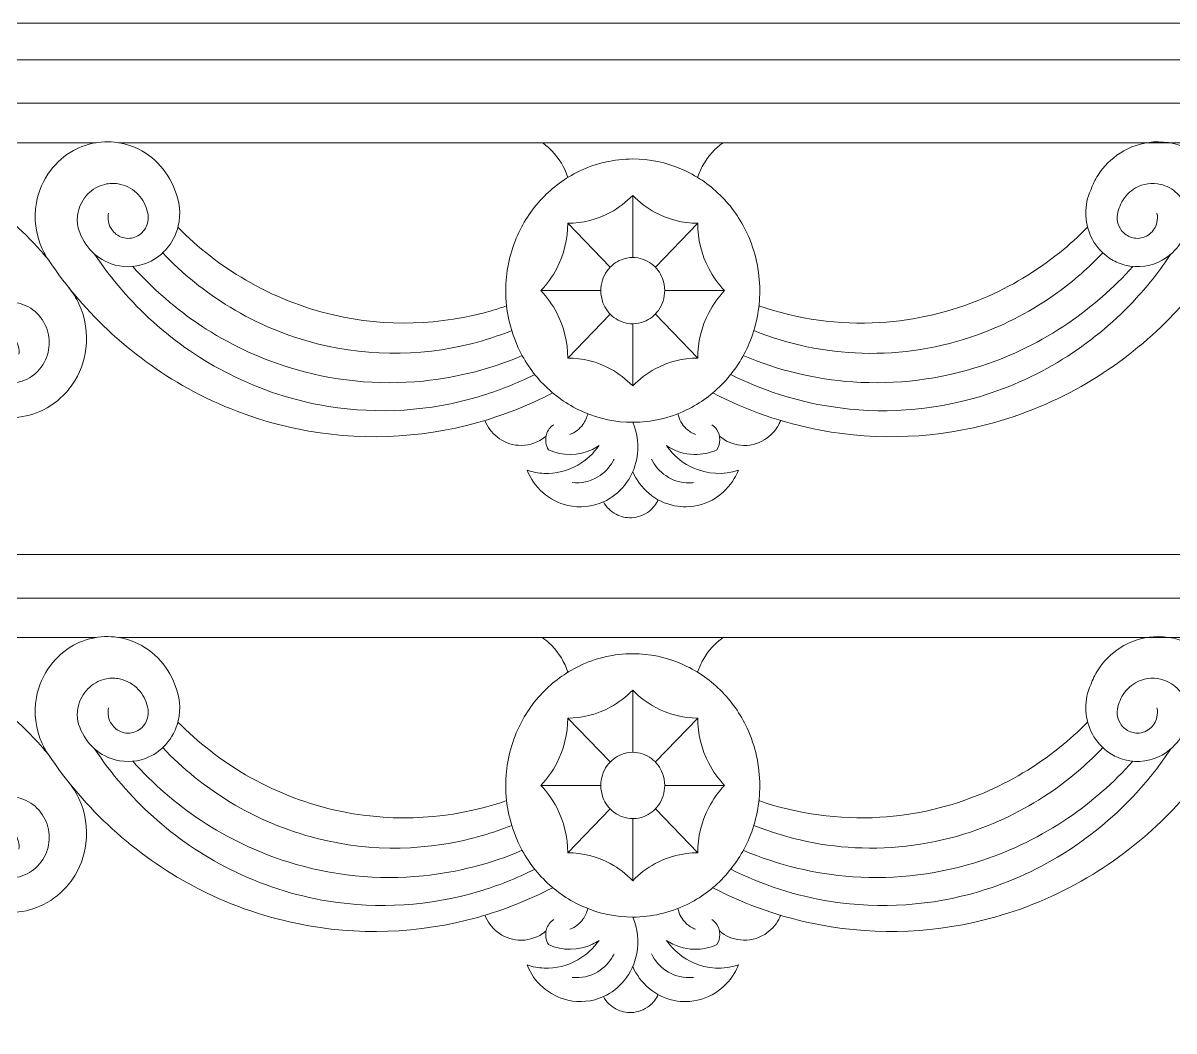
# Model space of a CAD drawing. Header units: millimetres. Extents: x 5151 to 5395, y 762 to 1020.
# Drawn here: x 5219.7 to 5282.5, y 965 to 1020 of the extents above; entities that cross this region are included whole.
import ezdxf

# ---------------------------------------------------------------- set-up
doc = ezdxf.new("R2010")
doc.units = ezdxf.units.MM
doc.header["$MEASUREMENT"] = 0
doc.layers.add('SITARA ALL', color=18, linetype='Continuous', true_color=0x000000)

msp = doc.modelspace()

# ---------------------------------------------------------------- linework, layer by layer
at = {"layer": 'SITARA ALL', "lineweight": 9}
for points, knots in [([(5151.033, 1020.027), (5151.033, 1020.027), (5395.033, 1020.027), (5395.033, 1020.027), (5395.033, 1020.027), (5395.033, 898.027), (5395.033, 898.027), (5395.033, 898.027), (5151.033, 898.027), (5151.033, 898.027), (5151.033, 898.027), (5151.033, 1020.027), (5151.033, 1020.027)], [0, 0, 0, 0, 0.25, 0.25, 0.25, 0.5, 0.5, 0.5, 0.75, 0.75, 0.75, 1, 1, 1, 1]), ([(5162.156, 1013.497), (5162.156, 1013.497), (5162.156, 994.845), (5162.156, 994.845), (5162.156, 994.845), (5153.033, 994.845), (5153.033, 994.845), (5153.033, 994.845), (5153.033, 1018.027), (5153.033, 1018.027), (5153.033, 1018.027), (5252.987, 1018.027), (5252.987, 1018.027), (5252.987, 1018.027), (5352.941, 1018.027), (5352.941, 1018.027), (5352.941, 1018.027), (5352.941, 994.845), (5352.941, 994.845), (5352.941, 994.845), (5343.818, 994.845), (5343.818, 994.845), (5343.818, 994.845), (5343.818, 1013.497), (5343.818, 1013.497)], [0, 0, 0, 0, 0.111111, 0.111111, 0.111111, 0.222222, 0.222222, 0.222222, 0.333333, 0.333333, 0.333333, 0.444444, 0.444444, 0.444444, 0.555556, 0.555556, 0.555556, 0.666667, 0.666667, 0.666667, 0.777778, 0.777778, 0.777778, 1, 1, 1, 1]), ([(5153.033, 1015.646), (5153.033, 1015.646), (5252.987, 1015.646), (5252.987, 1015.646), (5252.987, 1015.646), (5352.941, 1015.646), (5352.941, 1015.646)], [0, 0, 0, 0, 0.333333, 0.333333, 0.333333, 1, 1, 1, 1]), ([(5191.815, 1006.001), (5192.034, 1006.081), (5192.279, 1006.044), (5192.465, 1005.903), (5192.616, 1005.788), (5192.716, 1005.62), (5192.745, 1005.432), (5192.758, 1005.354), (5192.758, 1005.274), (5192.745, 1005.196), (5193.589, 1006.535), (5194.604, 1007.759), (5195.763, 1008.837), (5196.936, 1009.927), (5198.251, 1010.853), (5199.672, 1011.591), (5201.281, 1012.425), (5203.011, 1013.002), (5204.799, 1013.3), (5207.397, 1013.732), (5210.062, 1013.56), (5212.583, 1012.798), (5214.204, 1012.307), (5215.745, 1011.583), (5217.157, 1010.649), (5218.458, 1009.789), (5219.641, 1008.763), (5220.676, 1007.597), (5220.818, 1007.438), (5220.957, 1007.275), (5221.093, 1007.111), (5222.087, 1005.623), (5223.256, 1004.262), (5224.577, 1003.055), (5225.92, 1001.827), (5227.412, 1000.774), (5229.019, 999.92), (5230.803, 998.972), (5232.713, 998.285), (5234.692, 997.879), (5237.95, 997.211), (5241.32, 997.329), (5244.523, 998.225), (5245.941, 998.621), (5247.313, 999.163), (5248.618, 999.844)], [0, 0, 0, 0, 0.0625, 0.0625, 0.0625, 0.125, 0.125, 0.125, 0.1875, 0.1875, 0.1875, 0.25, 0.25, 0.25, 0.3125, 0.3125, 0.3125, 0.375, 0.375, 0.375, 0.4375, 0.4375, 0.4375, 0.5, 0.5, 0.5, 0.5625, 0.5625, 0.5625, 0.625, 0.625, 0.625, 0.6875, 0.6875, 0.6875, 0.75, 0.75, 0.75, 0.8125, 0.8125, 0.8125, 0.875, 0.875, 0.875, 1, 1, 1, 1]), ([(5224.376, 1009.659), (5224.31, 1009.348), (5224.372, 1009.024), (5224.549, 1008.761), (5224.687, 1008.556), (5224.889, 1008.403), (5225.123, 1008.327), (5225.257, 1008.284), (5225.398, 1008.268), (5225.538, 1008.28), (5225.79, 1008.302), (5226.026, 1008.412), (5226.206, 1008.59), (5226.396, 1008.779), (5226.514, 1009.029), (5226.54, 1009.296), (5226.559, 1009.479), (5226.534, 1009.664), (5226.468, 1009.836), (5226.367, 1010.191), (5226.171, 1010.511), (5225.902, 1010.762), (5225.625, 1011.021), (5225.277, 1011.191), (5224.903, 1011.251), (5224.663, 1011.289), (5224.417, 1011.28), (5224.18, 1011.224), (5223.827, 1011.14), (5223.506, 1010.958), (5223.252, 1010.699), (5222.984, 1010.425), (5222.799, 1010.08), (5222.719, 1009.705), (5222.665, 1009.457), (5222.657, 1009.2), (5222.696, 1008.949), (5222.809, 1008.474), (5223.039, 1008.034), (5223.363, 1007.669), (5223.676, 1007.318), (5224.071, 1007.05), (5224.513, 1006.89), (5225.12, 1006.672), (5225.784, 1006.675), (5226.389, 1006.9), (5226.815, 1007.058), (5227.196, 1007.317), (5227.501, 1007.655), (5227.834, 1008.025), (5228.068, 1008.472), (5228.183, 1008.956), (5228.339, 1009.61), (5228.273, 1010.297), (5227.995, 1010.91), (5227.794, 1011.462), (5227.477, 1011.964), (5227.065, 1012.382), (5226.648, 1012.806), (5226.14, 1013.129), (5225.58, 1013.328), (5224.658, 1013.653), (5223.648, 1013.612), (5222.755, 1013.213), (5222.656, 1013.169), (5222.559, 1013.121), (5222.464, 1013.068), (5221.971, 1012.796), (5221.542, 1012.422), (5221.204, 1011.971), (5220.816, 1011.453), (5220.554, 1010.851), (5220.44, 1010.214), (5220.287, 1009.368), (5220.397, 1008.495), (5220.754, 1007.712), (5220.85, 1007.502), (5220.963, 1007.301), (5221.093, 1007.111)], [0, 0, 0, 0, 0.037037, 0.037037, 0.037037, 0.074074, 0.074074, 0.074074, 0.111111, 0.111111, 0.111111, 0.148148, 0.148148, 0.148148, 0.185185, 0.185185, 0.185185, 0.222222, 0.222222, 0.222222, 0.259259, 0.259259, 0.259259, 0.296296, 0.296296, 0.296296, 0.333333, 0.333333, 0.333333, 0.37037, 0.37037, 0.37037, 0.407407, 0.407407, 0.407407, 0.444444, 0.444444, 0.444444, 0.481481, 0.481481, 0.481481, 0.518519, 0.518519, 0.518519, 0.555556, 0.555556, 0.555556, 0.592593, 0.592593, 0.592593, 0.62963, 0.62963, 0.62963, 0.666667, 0.666667, 0.666667, 0.703704, 0.703704, 0.703704, 0.740741, 0.740741, 0.740741, 0.777778, 0.777778, 0.777778, 0.814815, 0.814815, 0.814815, 0.851852, 0.851852, 0.851852, 0.888889, 0.888889, 0.888889, 0.925926, 0.925926, 0.925926, 1, 1, 1, 1]), ([(5249.45, 1011.602), (5249.27, 1012.146), (5248.969, 1012.641), (5248.57, 1013.051), (5248.41, 1013.216), (5248.234, 1013.365), (5248.046, 1013.497)], [0, 0, 0, 0, 0.333333, 0.333333, 0.333333, 1, 1, 1, 1]), ([(5257.928, 1013.497), (5257.475, 1013.179), (5257.099, 1012.765), (5256.827, 1012.283), (5256.704, 1012.067), (5256.602, 1011.839), (5256.523, 1011.602)], [0, 0, 0, 0, 0.333333, 0.333333, 0.333333, 1, 1, 1, 1]), ([(5257.356, 999.844), (5259.203, 998.88), (5261.181, 998.195), (5263.229, 997.811), (5266.393, 997.218), (5269.65, 997.362), (5272.749, 998.235), (5274.627, 998.763), (5276.424, 999.548), (5278.088, 1000.567), (5279.626, 1001.509), (5281.042, 1002.638), (5282.302, 1003.93), (5283.258, 1004.909), (5284.121, 1005.973), (5284.881, 1007.111), (5285.858, 1008.293), (5286.983, 1009.345), (5288.227, 1010.243), (5289.586, 1011.222), (5291.079, 1012.003), (5292.66, 1012.559), (5294.726, 1013.286), (5296.914, 1013.611), (5299.103, 1013.517), (5301.093, 1013.43), (5303.053, 1012.998), (5304.896, 1012.242), (5306.407, 1011.621), (5307.825, 1010.793), (5309.107, 1009.781), (5310.329, 1008.818), (5311.422, 1007.7), (5312.357, 1006.457), (5312.665, 1006.049), (5312.956, 1005.628), (5313.228, 1005.196), (5313.195, 1005.407), (5313.253, 1005.623), (5313.39, 1005.789), (5313.509, 1005.935), (5313.684, 1006.026), (5313.872, 1006.041), (5313.969, 1006.048), (5314.067, 1006.035), (5314.159, 1006.001)], [0, 0, 0, 0, 0.0625, 0.0625, 0.0625, 0.125, 0.125, 0.125, 0.1875, 0.1875, 0.1875, 0.25, 0.25, 0.25, 0.3125, 0.3125, 0.3125, 0.375, 0.375, 0.375, 0.4375, 0.4375, 0.4375, 0.5, 0.5, 0.5, 0.5625, 0.5625, 0.5625, 0.625, 0.625, 0.625, 0.6875, 0.6875, 0.6875, 0.75, 0.75, 0.75, 0.8125, 0.8125, 0.8125, 0.875, 0.875, 0.875, 1, 1, 1, 1]), ([(5284.881, 1007.111), (5285.265, 1007.677), (5285.504, 1008.328), (5285.576, 1009.009), (5285.662, 1009.797), (5285.523, 1010.593), (5285.176, 1011.307), (5284.921, 1011.831), (5284.556, 1012.294), (5284.106, 1012.665), (5283.92, 1012.817), (5283.72, 1012.952), (5283.51, 1013.068), (5282.871, 1013.421), (5282.145, 1013.584), (5281.416, 1013.537), (5280.764, 1013.494), (5280.134, 1013.286), (5279.585, 1012.932), (5279.102, 1012.62), (5278.692, 1012.208), (5278.382, 1011.723), (5278.219, 1011.468), (5278.083, 1011.195), (5277.979, 1010.91), (5277.614, 1010.104), (5277.619, 1009.18), (5277.993, 1008.379), (5278.191, 1007.953), (5278.49, 1007.582), (5278.864, 1007.297), (5279.083, 1007.129), (5279.326, 1006.996), (5279.585, 1006.9), (5280.281, 1006.642), (5281.052, 1006.677), (5281.721, 1006.999), (5282.142, 1007.202), (5282.507, 1007.505), (5282.783, 1007.882), (5283.017, 1008.201), (5283.186, 1008.564), (5283.278, 1008.949), (5283.35, 1009.416), (5283.261, 1009.893), (5283.025, 1010.302), (5282.844, 1010.614), (5282.582, 1010.87), (5282.266, 1011.043), (5282.117, 1011.125), (5281.958, 1011.185), (5281.793, 1011.224), (5281.331, 1011.333), (5280.845, 1011.262), (5280.432, 1011.026), (5280.118, 1010.847), (5279.86, 1010.585), (5279.685, 1010.268), (5279.609, 1010.132), (5279.549, 1009.987), (5279.506, 1009.836), (5279.375, 1009.496), (5279.41, 1009.115), (5279.599, 1008.803), (5279.727, 1008.594), (5279.92, 1008.433), (5280.149, 1008.345), (5280.241, 1008.31), (5280.338, 1008.288), (5280.436, 1008.28), (5280.708, 1008.257), (5280.979, 1008.339), (5281.192, 1008.51), (5281.393, 1008.67), (5281.534, 1008.893), (5281.592, 1009.143), (5281.632, 1009.312), (5281.634, 1009.488), (5281.598, 1009.659)], [0, 0, 0, 0, 0.037037, 0.037037, 0.037037, 0.074074, 0.074074, 0.074074, 0.111111, 0.111111, 0.111111, 0.148148, 0.148148, 0.148148, 0.185185, 0.185185, 0.185185, 0.222222, 0.222222, 0.222222, 0.259259, 0.259259, 0.259259, 0.296296, 0.296296, 0.296296, 0.333333, 0.333333, 0.333333, 0.37037, 0.37037, 0.37037, 0.407407, 0.407407, 0.407407, 0.444444, 0.444444, 0.444444, 0.481481, 0.481481, 0.481481, 0.518519, 0.518519, 0.518519, 0.555556, 0.555556, 0.555556, 0.592593, 0.592593, 0.592593, 0.62963, 0.62963, 0.62963, 0.666667, 0.666667, 0.666667, 0.703704, 0.703704, 0.703704, 0.740741, 0.740741, 0.740741, 0.777778, 0.777778, 0.777778, 0.814815, 0.814815, 0.814815, 0.851852, 0.851852, 0.851852, 0.888889, 0.888889, 0.888889, 0.925926, 0.925926, 0.925926, 1, 1, 1, 1]), ([(5259.92, 1005.423), (5259.92, 1006.499), (5259.686, 1007.563), (5259.233, 1008.54), (5258.87, 1009.324), (5258.368, 1010.036), (5257.752, 1010.641), (5257.146, 1011.237), (5256.436, 1011.716), (5255.656, 1012.054), (5254.814, 1012.419), (5253.905, 1012.607), (5252.987, 1012.608), (5251.972, 1012.607), (5250.971, 1012.377), (5250.058, 1011.935), (5249.3, 1011.568), (5248.617, 1011.066), (5248.039, 1010.455), (5247.443, 1009.824), (5246.967, 1009.092), (5246.631, 1008.292), (5246.25, 1007.383), (5246.054, 1006.408), (5246.054, 1005.423), (5246.054, 1004.346), (5246.288, 1003.282), (5246.741, 1002.305), (5247.104, 1001.521), (5247.606, 1000.809), (5248.222, 1000.204), (5248.828, 999.608), (5249.538, 999.129), (5250.318, 998.791), (5251.16, 998.426), (5252.068, 998.238), (5252.987, 998.237), (5254.002, 998.238), (5255.003, 998.468), (5255.916, 998.91), (5256.673, 999.277), (5257.357, 999.778), (5257.935, 1000.39), (5258.531, 1001.021), (5259.007, 1001.753), (5259.343, 1002.553), (5259.724, 1003.462), (5259.92, 1004.437), (5259.92, 1005.423)], [0, 0, 0, 0, 0.0625, 0.0625, 0.0625, 0.125, 0.125, 0.125, 0.1875, 0.1875, 0.1875, 0.25, 0.25, 0.25, 0.3125, 0.3125, 0.3125, 0.375, 0.375, 0.375, 0.4375, 0.4375, 0.4375, 0.5, 0.5, 0.5, 0.5625, 0.5625, 0.5625, 0.625, 0.625, 0.625, 0.6875, 0.6875, 0.6875, 0.75, 0.75, 0.75, 0.8125, 0.8125, 0.8125, 0.875, 0.875, 0.875, 0.9375, 0.9375, 0.9375, 1, 1, 1, 1]), ([(5249.44, 1009.099), (5250.251, 1009.1), (5251.049, 1009.303), (5251.762, 1009.69), (5252.215, 1009.936), (5252.629, 1010.25), (5252.987, 1010.622)], [0, 0, 0, 0, 0.333333, 0.333333, 0.333333, 1, 1, 1, 1]), ([(5256.534, 1009.099), (5255.723, 1009.1), (5254.925, 1009.303), (5254.212, 1009.69), (5253.759, 1009.936), (5253.345, 1010.25), (5252.987, 1010.622)], [0, 0, 0, 0, 0.333333, 0.333333, 0.333333, 1, 1, 1, 1]), ([(5228.163, 1008.88), (5229.263, 1007.762), (5230.505, 1006.795), (5231.859, 1006.004), (5233.354, 1005.132), (5234.97, 1004.488), (5236.656, 1004.096), (5239.521, 1003.429), (5242.509, 1003.515), (5245.332, 1004.345), (5245.59, 1004.421), (5245.846, 1004.503), (5246.101, 1004.591)], [0, 0, 0, 0, 0.2, 0.2, 0.2, 0.4, 0.4, 0.4, 0.6, 0.6, 0.6, 1, 1, 1, 1]), ([(5249.44, 1009.099), (5249.44, 1008.242), (5249.235, 1007.397), (5248.841, 1006.635), (5248.611, 1006.191), (5248.317, 1005.783), (5247.97, 1005.423)], [0, 0, 0, 0, 0.333333, 0.333333, 0.333333, 1, 1, 1, 1]), ([(5256.534, 1009.099), (5256.534, 1008.241), (5256.739, 1007.397), (5257.133, 1006.635), (5257.363, 1006.191), (5257.656, 1005.783), (5258.003, 1005.423)], [0, 0, 0, 0, 0.333333, 0.333333, 0.333333, 1, 1, 1, 1]), ([(5259.873, 1004.591), (5261.994, 1003.858), (5264.237, 1003.549), (5266.477, 1003.683), (5268.421, 1003.801), (5270.33, 1004.248), (5272.124, 1005.008), (5273.614, 1005.639), (5275.009, 1006.473), (5276.27, 1007.487), (5276.81, 1007.921), (5277.324, 1008.386), (5277.811, 1008.88)], [0, 0, 0, 0, 0.2, 0.2, 0.2, 0.4, 0.4, 0.4, 0.6, 0.6, 0.6, 1, 1, 1, 1]), ([(5223.619, 1007.417), (5224.524, 1006.055), (5225.596, 1004.813), (5226.81, 1003.718), (5228.07, 1002.582), (5229.475, 1001.62), (5230.99, 1000.857), (5232.686, 1000.002), (5234.502, 999.412), (5236.377, 999.108), (5239.113, 998.665), (5241.914, 998.844), (5244.571, 999.633), (5245.628, 999.947), (5246.655, 1000.353), (5247.641, 1000.848)], [0, 0, 0, 0, 0.166667, 0.166667, 0.166667, 0.333333, 0.333333, 0.333333, 0.5, 0.5, 0.5, 0.666667, 0.666667, 0.666667, 1, 1, 1, 1]), ([(5227.333, 1007.485), (5228.424, 1006.336), (5229.663, 1005.337), (5231.017, 1004.516), (5232.493, 1003.621), (5234.092, 1002.95), (5235.765, 1002.526), (5238.736, 1001.774), (5241.852, 1001.832), (5244.793, 1002.693), (5245.331, 1002.85), (5245.861, 1003.034), (5246.381, 1003.243)], [0, 0, 0, 0, 0.2, 0.2, 0.2, 0.4, 0.4, 0.4, 0.6, 0.6, 0.6, 1, 1, 1, 1]), ([(5254.732, 1005.423), (5254.732, 1005.035), (5254.612, 1004.657), (5254.387, 1004.342), (5254.191, 1004.069), (5253.921, 1003.857), (5253.609, 1003.733), (5253.411, 1003.654), (5253.2, 1003.614), (5252.987, 1003.614), (5252.617, 1003.615), (5252.258, 1003.735), (5251.963, 1003.958), (5251.691, 1004.164), (5251.482, 1004.443), (5251.362, 1004.763), (5251.283, 1004.973), (5251.242, 1005.197), (5251.242, 1005.423), (5251.241, 1005.81), (5251.362, 1006.187), (5251.587, 1006.503), (5251.783, 1006.776), (5252.053, 1006.988), (5252.365, 1007.112), (5252.563, 1007.191), (5252.774, 1007.231), (5252.987, 1007.231), (5253.356, 1007.23), (5253.716, 1007.11), (5254.011, 1006.887), (5254.283, 1006.681), (5254.492, 1006.402), (5254.612, 1006.082), (5254.691, 1005.871), (5254.732, 1005.648), (5254.732, 1005.423)], [0, 0, 0, 0, 0.083333, 0.083333, 0.083333, 0.166667, 0.166667, 0.166667, 0.25, 0.25, 0.25, 0.333333, 0.333333, 0.333333, 0.416667, 0.416667, 0.416667, 0.5, 0.5, 0.5, 0.583333, 0.583333, 0.583333, 0.666667, 0.666667, 0.666667, 0.75, 0.75, 0.75, 0.833333, 0.833333, 0.833333, 0.916667, 0.916667, 0.916667, 1, 1, 1, 1]), ([(5258.333, 1000.848), (5260.054, 999.983), (5261.899, 999.391), (5263.802, 999.092), (5266.512, 998.668), (5269.282, 998.854), (5271.911, 999.637), (5273.614, 1000.144), (5275.236, 1000.891), (5276.728, 1001.855), (5278.111, 1002.747), (5279.373, 1003.813), (5280.484, 1005.027), (5281.168, 1005.774), (5281.794, 1006.573), (5282.355, 1007.417)], [0, 0, 0, 0, 0.166667, 0.166667, 0.166667, 0.333333, 0.333333, 0.333333, 0.5, 0.5, 0.5, 0.666667, 0.666667, 0.666667, 1, 1, 1, 1]), ([(5259.593, 1003.243), (5261.476, 1002.485), (5263.478, 1002.068), (5265.507, 1002.009), (5267.649, 1001.947), (5269.783, 1002.287), (5271.799, 1003.011), (5273.356, 1003.57), (5274.825, 1004.346), (5276.163, 1005.316), (5277.054, 1005.962), (5277.883, 1006.687), (5278.641, 1007.485)], [0, 0, 0, 0, 0.2, 0.2, 0.2, 0.4, 0.4, 0.4, 0.6, 0.6, 0.6, 1, 1, 1, 1]), ([(5225.698, 1006.741), (5226.8, 1005.507), (5228.056, 1004.42), (5229.435, 1003.506), (5230.901, 1002.535), (5232.496, 1001.775), (5234.174, 1001.248), (5236.56, 1000.498), (5239.073, 1000.241), (5241.561, 1000.492), (5243.419, 1000.681), (5245.237, 1001.149), (5246.955, 1001.881)], [0, 0, 0, 0, 0.2, 0.2, 0.2, 0.4, 0.4, 0.4, 0.6, 0.6, 0.6, 1, 1, 1, 1]), ([(5259.019, 1001.881), (5260.916, 1001.073), (5262.933, 1000.587), (5264.99, 1000.443), (5267.373, 1000.278), (5269.765, 1000.576), (5272.035, 1001.323), (5273.703, 1001.872), (5275.285, 1002.651), (5276.737, 1003.639), (5278.039, 1004.525), (5279.227, 1005.567), (5280.276, 1006.741)], [0, 0, 0, 0, 0.2, 0.2, 0.2, 0.4, 0.4, 0.4, 0.6, 0.6, 0.6, 1, 1, 1, 1]), ([(5219.486, 1001.949), (5219.527, 1002.227), (5219.455, 1002.51), (5219.287, 1002.736), (5219.166, 1002.898), (5218.999, 1003.02), (5218.807, 1003.085), (5218.519, 1003.181), (5218.203, 1003.137), (5217.953, 1002.965), (5217.809, 1002.866), (5217.693, 1002.732), (5217.615, 1002.576), (5217.354, 1002.101), (5217.358, 1001.525), (5217.628, 1001.054), (5217.668, 1000.984), (5217.714, 1000.917), (5217.765, 1000.855), (5217.958, 1000.615), (5218.223, 1000.444), (5218.52, 1000.365), (5218.803, 1000.291), (5219.102, 1000.307), (5219.376, 1000.411), (5219.761, 1000.482), (5220.119, 1000.659), (5220.409, 1000.923), (5220.704, 1001.192), (5220.922, 1001.536), (5221.038, 1001.918), (5221.146, 1002.273), (5221.166, 1002.648), (5221.097, 1003.013), (5221.022, 1003.41), (5220.84, 1003.78), (5220.572, 1004.083), (5220.312, 1004.375), (5219.976, 1004.59), (5219.601, 1004.704), (5219.26, 1004.807), (5218.898, 1004.819), (5218.551, 1004.74), (5217.999, 1004.742), (5217.459, 1004.587), (5216.993, 1004.293), (5216.586, 1004.035), (5216.247, 1003.684), (5216.003, 1003.269), (5215.806, 1002.935), (5215.673, 1002.567), (5215.61, 1002.185), (5215.501, 1001.53), (5215.6, 1000.859), (5215.893, 1000.264), (5216.107, 999.827), (5216.423, 999.449), (5216.813, 999.159), (5217.042, 998.991), (5217.293, 998.856), (5217.56, 998.76), (5218.551, 998.379), (5219.651, 998.403), (5220.624, 998.828), (5221.181, 999.072), (5221.679, 999.435), (5222.082, 999.891), (5222.2, 1000.025), (5222.31, 1000.166), (5222.41, 1000.313), (5222.806, 1000.893), (5223.058, 1001.559), (5223.144, 1002.256), (5223.25, 1003.094), (5223.116, 1003.944), (5222.757, 1004.709), (5222.613, 1005.016), (5222.433, 1005.305), (5222.221, 1005.571)], [0, 0, 0, 0, 0.037037, 0.037037, 0.037037, 0.074074, 0.074074, 0.074074, 0.111111, 0.111111, 0.111111, 0.148148, 0.148148, 0.148148, 0.185185, 0.185185, 0.185185, 0.222222, 0.222222, 0.222222, 0.259259, 0.259259, 0.259259, 0.296296, 0.296296, 0.296296, 0.333333, 0.333333, 0.333333, 0.37037, 0.37037, 0.37037, 0.407407, 0.407407, 0.407407, 0.444444, 0.444444, 0.444444, 0.481481, 0.481481, 0.481481, 0.518519, 0.518519, 0.518519, 0.555556, 0.555556, 0.555556, 0.592593, 0.592593, 0.592593, 0.62963, 0.62963, 0.62963, 0.666667, 0.666667, 0.666667, 0.703704, 0.703704, 0.703704, 0.740741, 0.740741, 0.740741, 0.777778, 0.777778, 0.777778, 0.814815, 0.814815, 0.814815, 0.851852, 0.851852, 0.851852, 0.888889, 0.888889, 0.888889, 0.925926, 0.925926, 0.925926, 1, 1, 1, 1]), ([(5249.44, 1001.746), (5249.44, 1002.603), (5249.235, 1003.448), (5248.841, 1004.21), (5248.611, 1004.654), (5248.318, 1005.062), (5247.97, 1005.423)], [0, 0, 0, 0, 0.333333, 0.333333, 0.333333, 1, 1, 1, 1]), ([(5256.534, 1001.746), (5256.534, 1002.603), (5256.739, 1003.448), (5257.133, 1004.21), (5257.363, 1004.654), (5257.656, 1005.062), (5258.003, 1005.423)], [0, 0, 0, 0, 0.333333, 0.333333, 0.333333, 1, 1, 1, 1]), ([(5249.44, 1001.746), (5250.251, 1001.745), (5251.049, 1001.542), (5251.762, 1001.155), (5252.215, 1000.909), (5252.629, 1000.595), (5252.987, 1000.223)], [0, 0, 0, 0, 0.333333, 0.333333, 0.333333, 1, 1, 1, 1]), ([(5256.534, 1001.746), (5255.723, 1001.745), (5254.925, 1001.542), (5254.212, 1001.155), (5253.758, 1000.909), (5253.345, 1000.595), (5252.987, 1000.223)], [0, 0, 0, 0, 0.333333, 0.333333, 0.333333, 1, 1, 1, 1]), ([(5244.912, 998.337), (5245.055, 997.985), (5245.285, 997.675), (5245.582, 997.437), (5245.914, 997.172), (5246.317, 997.013), (5246.741, 996.982), (5247.207, 996.948), (5247.671, 997.072), (5248.058, 997.334), (5248.126, 997.379), (5248.192, 997.429), (5248.254, 997.482)], [0, 0, 0, 0, 0.2, 0.2, 0.2, 0.4, 0.4, 0.4, 0.6, 0.6, 0.6, 1, 1, 1, 1]), ([(5248.672, 998.109), (5248.482, 997.982), (5248.342, 997.792), (5248.277, 997.573), (5248.192, 997.289), (5248.234, 996.983), (5248.394, 996.734), (5249.156, 996.385), (5250.033, 996.395), (5250.787, 996.761), (5250.912, 996.821), (5251.032, 996.89), (5251.147, 996.968), (5250.845, 996.531), (5250.45, 996.166), (5249.989, 995.902), (5249.429, 995.581), (5248.789, 995.425), (5248.144, 995.453), (5247.829, 995.467), (5247.518, 995.525), (5247.219, 995.625), (5247.407, 995.159), (5247.699, 994.743), (5248.074, 994.409), (5248.464, 994.062), (5248.936, 993.819), (5249.445, 993.702), (5250.095, 993.554), (5250.775, 993.623), (5251.382, 993.898), (5251.828, 994.101), (5252.221, 994.406), (5252.529, 994.787), (5252.873, 995.211), (5253.106, 995.714), (5253.208, 996.25), (5253.337, 996.92), (5253.26, 997.612), (5252.987, 998.237)], [0, 0, 0, 0, 0.071429, 0.071429, 0.071429, 0.142857, 0.142857, 0.142857, 0.214286, 0.214286, 0.214286, 0.285714, 0.285714, 0.285714, 0.357143, 0.357143, 0.357143, 0.428571, 0.428571, 0.428571, 0.5, 0.5, 0.5, 0.571429, 0.571429, 0.571429, 0.642857, 0.642857, 0.642857, 0.714286, 0.714286, 0.714286, 0.785714, 0.785714, 0.785714, 0.857143, 0.857143, 0.857143, 1, 1, 1, 1]), ([(5249.558, 997.578), (5249.845, 997.683), (5250.093, 997.872), (5250.27, 998.121), (5250.395, 998.296), (5250.483, 998.494), (5250.529, 998.704)], [0, 0, 0, 0, 0.333333, 0.333333, 0.333333, 1, 1, 1, 1]), ([(5255.445, 998.704), (5255.513, 998.392), (5255.675, 998.108), (5255.908, 997.889), (5256.055, 997.752), (5256.227, 997.646), (5256.416, 997.578)], [0, 0, 0, 0, 0.333333, 0.333333, 0.333333, 1, 1, 1, 1]), ([(5257.72, 997.482), (5258.042, 997.206), (5258.44, 997.034), (5258.862, 996.988), (5259.328, 996.939), (5259.796, 997.047), (5260.193, 997.296), (5260.514, 997.499), (5260.778, 997.781), (5260.958, 998.115), (5260.996, 998.187), (5261.031, 998.261), (5261.062, 998.337)], [0, 0, 0, 0, 0.2, 0.2, 0.2, 0.4, 0.4, 0.4, 0.6, 0.6, 0.6, 1, 1, 1, 1]), ([(5252.987, 995.538), (5253.188, 995.079), (5253.492, 994.671), (5253.876, 994.349), (5254.278, 994.012), (5254.758, 993.782), (5255.272, 993.682), (5255.478, 993.641), (5255.688, 993.623), (5255.898, 993.626), (5256.466, 993.635), (5257.019, 993.801), (5257.497, 994.106), (5257.918, 994.375), (5258.271, 994.738), (5258.527, 995.166), (5258.614, 995.313), (5258.691, 995.467), (5258.755, 995.625), (5257.941, 995.353), (5257.053, 995.399), (5256.272, 995.755), (5255.781, 995.979), (5255.348, 996.313), (5255.006, 996.731), (5254.943, 996.807), (5254.884, 996.886), (5254.827, 996.968), (5255.275, 996.664), (5255.8, 996.495), (5256.341, 996.48), (5256.768, 996.47), (5257.192, 996.557), (5257.58, 996.734), (5257.795, 997.07), (5257.793, 997.501), (5257.575, 997.835), (5257.503, 997.943), (5257.41, 998.037), (5257.302, 998.109)], [0, 0, 0, 0, 0.071429, 0.071429, 0.071429, 0.142857, 0.142857, 0.142857, 0.214286, 0.214286, 0.214286, 0.285714, 0.285714, 0.285714, 0.357143, 0.357143, 0.357143, 0.428571, 0.428571, 0.428571, 0.5, 0.5, 0.5, 0.571429, 0.571429, 0.571429, 0.642857, 0.642857, 0.642857, 0.714286, 0.714286, 0.714286, 0.785714, 0.785714, 0.785714, 0.857143, 0.857143, 0.857143, 1, 1, 1, 1]), ([(5249.675, 994.949), (5250.163, 994.894), (5250.655, 995.001), (5251.076, 995.254), (5251.422, 995.462), (5251.707, 995.756), (5251.905, 996.107), (5251.927, 996.146), (5251.948, 996.185), (5251.968, 996.224)], [0, 0, 0, 0, 0.25, 0.25, 0.25, 0.5, 0.5, 0.5, 1, 1, 1, 1]), ([(5254.006, 996.224), (5254.185, 995.863), (5254.452, 995.554), (5254.784, 995.327), (5255.163, 995.067), (5255.613, 994.93), (5256.072, 994.935), (5256.148, 994.936), (5256.223, 994.941), (5256.299, 994.949)], [0, 0, 0, 0, 0.25, 0.25, 0.25, 0.5, 0.5, 0.5, 1, 1, 1, 1]), ([(5251.382, 993.898), (5251.544, 993.61), (5251.786, 993.374), (5252.079, 993.219), (5252.334, 993.084), (5252.621, 993.018), (5252.91, 993.028), (5253.27, 993.042), (5253.615, 993.172), (5253.895, 993.398), (5254.099, 993.563), (5254.263, 993.771), (5254.376, 994.007)], [0, 0, 0, 0, 0.2, 0.2, 0.2, 0.4, 0.4, 0.4, 0.6, 0.6, 0.6, 1, 1, 1, 1]), ([(5162.156, 986.497), (5162.156, 986.497), (5162.156, 967.845), (5162.156, 967.845), (5162.156, 967.845), (5153.033, 967.845), (5153.033, 967.845), (5153.033, 967.845), (5153.033, 991.027), (5153.033, 991.027), (5153.033, 991.027), (5252.987, 991.027), (5252.987, 991.027), (5252.987, 991.027), (5352.941, 991.027), (5352.941, 991.027), (5352.941, 991.027), (5352.941, 967.845), (5352.941, 967.845), (5352.941, 967.845), (5343.818, 967.845), (5343.818, 967.845), (5343.818, 967.845), (5343.818, 986.497), (5343.818, 986.497)], [0, 0, 0, 0, 0.111111, 0.111111, 0.111111, 0.222222, 0.222222, 0.222222, 0.333333, 0.333333, 0.333333, 0.444444, 0.444444, 0.444444, 0.555556, 0.555556, 0.555556, 0.666667, 0.666667, 0.666667, 0.777778, 0.777778, 0.777778, 1, 1, 1, 1]), ([(5153.033, 988.646), (5153.033, 988.646), (5252.987, 988.646), (5252.987, 988.646), (5252.987, 988.646), (5352.941, 988.646), (5352.941, 988.646)], [0, 0, 0, 0, 0.333333, 0.333333, 0.333333, 1, 1, 1, 1]), ([(5191.815, 979.001), (5192.034, 979.081), (5192.279, 979.044), (5192.465, 978.903), (5192.616, 978.788), (5192.716, 978.62), (5192.745, 978.432), (5192.758, 978.354), (5192.758, 978.274), (5192.745, 978.195), (5193.589, 979.535), (5194.604, 980.759), (5195.763, 981.837), (5196.936, 982.927), (5198.251, 983.853), (5199.672, 984.591), (5201.281, 985.425), (5203.011, 986.002), (5204.799, 986.3), (5207.397, 986.732), (5210.062, 986.56), (5212.583, 985.797), (5214.204, 985.307), (5215.745, 984.583), (5217.157, 983.649), (5218.458, 982.789), (5219.641, 981.763), (5220.676, 980.597), (5220.818, 980.437), (5220.957, 980.275), (5221.093, 980.111), (5222.087, 978.623), (5223.256, 977.262), (5224.577, 976.055), (5225.92, 974.827), (5227.412, 973.774), (5229.019, 972.92), (5230.803, 971.972), (5232.713, 971.285), (5234.692, 970.879), (5237.95, 970.211), (5241.32, 970.329), (5244.523, 971.224), (5245.941, 971.62), (5247.313, 972.163), (5248.618, 972.843)], [0, 0, 0, 0, 0.0625, 0.0625, 0.0625, 0.125, 0.125, 0.125, 0.1875, 0.1875, 0.1875, 0.25, 0.25, 0.25, 0.3125, 0.3125, 0.3125, 0.375, 0.375, 0.375, 0.4375, 0.4375, 0.4375, 0.5, 0.5, 0.5, 0.5625, 0.5625, 0.5625, 0.625, 0.625, 0.625, 0.6875, 0.6875, 0.6875, 0.75, 0.75, 0.75, 0.8125, 0.8125, 0.8125, 0.875, 0.875, 0.875, 1, 1, 1, 1]), ([(5224.376, 982.659), (5224.31, 982.348), (5224.372, 982.024), (5224.549, 981.761), (5224.687, 981.556), (5224.889, 981.403), (5225.123, 981.327), (5225.257, 981.284), (5225.398, 981.268), (5225.538, 981.28), (5225.79, 981.302), (5226.026, 981.412), (5226.206, 981.59), (5226.396, 981.779), (5226.514, 982.029), (5226.54, 982.295), (5226.559, 982.479), (5226.534, 982.664), (5226.468, 982.836), (5226.367, 983.191), (5226.171, 983.511), (5225.902, 983.762), (5225.625, 984.021), (5225.277, 984.19), (5224.903, 984.251), (5224.663, 984.289), (5224.417, 984.28), (5224.18, 984.224), (5223.827, 984.14), (5223.506, 983.958), (5223.252, 983.699), (5222.984, 983.425), (5222.799, 983.08), (5222.719, 982.705), (5222.665, 982.457), (5222.657, 982.2), (5222.696, 981.949), (5222.809, 981.474), (5223.039, 981.034), (5223.363, 980.669), (5223.676, 980.318), (5224.071, 980.05), (5224.513, 979.89), (5225.12, 979.672), (5225.784, 979.675), (5226.389, 979.9), (5226.815, 980.058), (5227.196, 980.317), (5227.501, 980.655), (5227.834, 981.025), (5228.068, 981.472), (5228.183, 981.956), (5228.339, 982.61), (5228.273, 983.297), (5227.995, 983.91), (5227.794, 984.461), (5227.477, 984.964), (5227.065, 985.382), (5226.648, 985.806), (5226.14, 986.129), (5225.58, 986.328), (5224.658, 986.653), (5223.648, 986.612), (5222.755, 986.213), (5222.656, 986.169), (5222.559, 986.121), (5222.464, 986.068), (5221.971, 985.796), (5221.542, 985.422), (5221.204, 984.971), (5220.816, 984.453), (5220.554, 983.851), (5220.44, 983.214), (5220.287, 982.367), (5220.397, 981.495), (5220.754, 980.712), (5220.85, 980.502), (5220.963, 980.301), (5221.093, 980.111)], [0, 0, 0, 0, 0.037037, 0.037037, 0.037037, 0.074074, 0.074074, 0.074074, 0.111111, 0.111111, 0.111111, 0.148148, 0.148148, 0.148148, 0.185185, 0.185185, 0.185185, 0.222222, 0.222222, 0.222222, 0.259259, 0.259259, 0.259259, 0.296296, 0.296296, 0.296296, 0.333333, 0.333333, 0.333333, 0.37037, 0.37037, 0.37037, 0.407407, 0.407407, 0.407407, 0.444444, 0.444444, 0.444444, 0.481481, 0.481481, 0.481481, 0.518519, 0.518519, 0.518519, 0.555556, 0.555556, 0.555556, 0.592593, 0.592593, 0.592593, 0.62963, 0.62963, 0.62963, 0.666667, 0.666667, 0.666667, 0.703704, 0.703704, 0.703704, 0.740741, 0.740741, 0.740741, 0.777778, 0.777778, 0.777778, 0.814815, 0.814815, 0.814815, 0.851852, 0.851852, 0.851852, 0.888889, 0.888889, 0.888889, 0.925926, 0.925926, 0.925926, 1, 1, 1, 1]), ([(5249.45, 984.602), (5249.27, 985.145), (5248.969, 985.641), (5248.57, 986.051), (5248.41, 986.216), (5248.234, 986.365), (5248.046, 986.497)], [0, 0, 0, 0, 0.333333, 0.333333, 0.333333, 1, 1, 1, 1]), ([(5257.928, 986.497), (5257.475, 986.179), (5257.099, 985.765), (5256.827, 985.283), (5256.704, 985.067), (5256.602, 984.839), (5256.523, 984.602)], [0, 0, 0, 0, 0.333333, 0.333333, 0.333333, 1, 1, 1, 1]), ([(5257.356, 972.843), (5259.203, 971.88), (5261.181, 971.195), (5263.229, 970.811), (5266.393, 970.218), (5269.65, 970.362), (5272.749, 971.235), (5274.627, 971.763), (5276.424, 972.548), (5278.088, 973.567), (5279.626, 974.509), (5281.042, 975.638), (5282.302, 976.93), (5283.258, 977.909), (5284.121, 978.973), (5284.881, 980.111), (5285.858, 981.293), (5286.983, 982.345), (5288.227, 983.242), (5289.586, 984.222), (5291.079, 985.002), (5292.66, 985.559), (5294.726, 986.286), (5296.914, 986.611), (5299.103, 986.517), (5301.093, 986.43), (5303.053, 985.998), (5304.896, 985.241), (5306.407, 984.621), (5307.825, 983.793), (5309.107, 982.781), (5310.329, 981.818), (5311.422, 980.7), (5312.357, 979.457), (5312.665, 979.049), (5312.956, 978.628), (5313.228, 978.195), (5313.195, 978.407), (5313.253, 978.623), (5313.39, 978.789), (5313.509, 978.935), (5313.684, 979.026), (5313.872, 979.041), (5313.969, 979.048), (5314.067, 979.034), (5314.159, 979.001)], [0, 0, 0, 0, 0.0625, 0.0625, 0.0625, 0.125, 0.125, 0.125, 0.1875, 0.1875, 0.1875, 0.25, 0.25, 0.25, 0.3125, 0.3125, 0.3125, 0.375, 0.375, 0.375, 0.4375, 0.4375, 0.4375, 0.5, 0.5, 0.5, 0.5625, 0.5625, 0.5625, 0.625, 0.625, 0.625, 0.6875, 0.6875, 0.6875, 0.75, 0.75, 0.75, 0.8125, 0.8125, 0.8125, 0.875, 0.875, 0.875, 1, 1, 1, 1]), ([(5284.881, 980.111), (5285.265, 980.677), (5285.504, 981.328), (5285.576, 982.009), (5285.662, 982.797), (5285.523, 983.593), (5285.176, 984.306), (5284.921, 984.831), (5284.556, 985.294), (5284.106, 985.665), (5283.92, 985.817), (5283.72, 985.952), (5283.51, 986.068), (5282.871, 986.421), (5282.145, 986.584), (5281.416, 986.537), (5280.764, 986.494), (5280.134, 986.286), (5279.585, 985.931), (5279.102, 985.62), (5278.692, 985.208), (5278.382, 984.723), (5278.219, 984.468), (5278.083, 984.195), (5277.979, 983.91), (5277.614, 983.104), (5277.619, 982.18), (5277.993, 981.378), (5278.191, 980.953), (5278.49, 980.581), (5278.864, 980.296), (5279.083, 980.129), (5279.326, 979.995), (5279.585, 979.9), (5280.281, 979.641), (5281.052, 979.677), (5281.721, 979.999), (5282.142, 980.201), (5282.507, 980.505), (5282.783, 980.881), (5283.017, 981.201), (5283.186, 981.563), (5283.278, 981.949), (5283.35, 982.415), (5283.261, 982.893), (5283.025, 983.302), (5282.844, 983.614), (5282.582, 983.87), (5282.266, 984.043), (5282.117, 984.124), (5281.958, 984.185), (5281.793, 984.224), (5281.331, 984.333), (5280.845, 984.262), (5280.432, 984.026), (5280.118, 983.847), (5279.86, 983.585), (5279.685, 983.268), (5279.609, 983.132), (5279.549, 982.986), (5279.506, 982.836), (5279.375, 982.496), (5279.41, 982.115), (5279.599, 981.803), (5279.727, 981.594), (5279.92, 981.433), (5280.149, 981.345), (5280.241, 981.31), (5280.338, 981.288), (5280.436, 981.28), (5280.708, 981.257), (5280.979, 981.339), (5281.192, 981.51), (5281.393, 981.67), (5281.534, 981.893), (5281.592, 982.143), (5281.632, 982.312), (5281.634, 982.488), (5281.598, 982.659)], [0, 0, 0, 0, 0.037037, 0.037037, 0.037037, 0.074074, 0.074074, 0.074074, 0.111111, 0.111111, 0.111111, 0.148148, 0.148148, 0.148148, 0.185185, 0.185185, 0.185185, 0.222222, 0.222222, 0.222222, 0.259259, 0.259259, 0.259259, 0.296296, 0.296296, 0.296296, 0.333333, 0.333333, 0.333333, 0.37037, 0.37037, 0.37037, 0.407407, 0.407407, 0.407407, 0.444444, 0.444444, 0.444444, 0.481481, 0.481481, 0.481481, 0.518519, 0.518519, 0.518519, 0.555556, 0.555556, 0.555556, 0.592593, 0.592593, 0.592593, 0.62963, 0.62963, 0.62963, 0.666667, 0.666667, 0.666667, 0.703704, 0.703704, 0.703704, 0.740741, 0.740741, 0.740741, 0.777778, 0.777778, 0.777778, 0.814815, 0.814815, 0.814815, 0.851852, 0.851852, 0.851852, 0.888889, 0.888889, 0.888889, 0.925926, 0.925926, 0.925926, 1, 1, 1, 1]), ([(5259.92, 978.422), (5259.92, 979.499), (5259.686, 980.563), (5259.233, 981.54), (5258.87, 982.324), (5258.368, 983.035), (5257.752, 983.641), (5257.146, 984.237), (5256.436, 984.716), (5255.656, 985.054), (5254.814, 985.419), (5253.905, 985.607), (5252.987, 985.608), (5251.972, 985.607), (5250.971, 985.377), (5250.058, 984.935), (5249.3, 984.568), (5248.617, 984.066), (5248.039, 983.455), (5247.443, 982.824), (5246.967, 982.092), (5246.631, 981.292), (5246.25, 980.383), (5246.054, 979.408), (5246.054, 978.422), (5246.054, 977.345), (5246.288, 976.282), (5246.741, 975.305), (5247.104, 974.521), (5247.606, 973.809), (5248.222, 973.204), (5248.828, 972.608), (5249.538, 972.129), (5250.318, 971.791), (5251.16, 971.426), (5252.068, 971.238), (5252.987, 971.237), (5254.002, 971.238), (5255.003, 971.468), (5255.916, 971.91), (5256.673, 972.277), (5257.357, 972.778), (5257.935, 973.39), (5258.531, 974.02), (5259.007, 974.753), (5259.343, 975.553), (5259.724, 976.461), (5259.92, 977.437), (5259.92, 978.422)], [0, 0, 0, 0, 0.0625, 0.0625, 0.0625, 0.125, 0.125, 0.125, 0.1875, 0.1875, 0.1875, 0.25, 0.25, 0.25, 0.3125, 0.3125, 0.3125, 0.375, 0.375, 0.375, 0.4375, 0.4375, 0.4375, 0.5, 0.5, 0.5, 0.5625, 0.5625, 0.5625, 0.625, 0.625, 0.625, 0.6875, 0.6875, 0.6875, 0.75, 0.75, 0.75, 0.8125, 0.8125, 0.8125, 0.875, 0.875, 0.875, 0.9375, 0.9375, 0.9375, 1, 1, 1, 1]), ([(5249.44, 982.099), (5250.251, 982.1), (5251.049, 982.302), (5251.762, 982.689), (5252.215, 982.936), (5252.629, 983.25), (5252.987, 983.622)], [0, 0, 0, 0, 0.333333, 0.333333, 0.333333, 1, 1, 1, 1]), ([(5256.534, 982.099), (5255.723, 982.1), (5254.925, 982.303), (5254.212, 982.689), (5253.759, 982.935), (5253.345, 983.25), (5252.987, 983.622)], [0, 0, 0, 0, 0.333333, 0.333333, 0.333333, 1, 1, 1, 1]), ([(5228.163, 981.88), (5229.263, 980.762), (5230.505, 979.795), (5231.859, 979.004), (5233.354, 978.131), (5234.97, 977.488), (5236.656, 977.096), (5239.521, 976.429), (5242.509, 976.515), (5245.332, 977.345), (5245.59, 977.421), (5245.846, 977.503), (5246.101, 977.591)], [0, 0, 0, 0, 0.2, 0.2, 0.2, 0.4, 0.4, 0.4, 0.6, 0.6, 0.6, 1, 1, 1, 1]), ([(5249.44, 982.099), (5249.44, 981.242), (5249.235, 980.397), (5248.841, 979.635), (5248.611, 979.191), (5248.317, 978.783), (5247.97, 978.422)], [0, 0, 0, 0, 0.333333, 0.333333, 0.333333, 1, 1, 1, 1]), ([(5256.534, 982.099), (5256.534, 981.241), (5256.739, 980.397), (5257.133, 979.635), (5257.363, 979.191), (5257.656, 978.783), (5258.003, 978.422)], [0, 0, 0, 0, 0.333333, 0.333333, 0.333333, 1, 1, 1, 1]), ([(5259.873, 977.591), (5261.994, 976.857), (5264.237, 976.549), (5266.477, 976.683), (5268.421, 976.8), (5270.33, 977.248), (5272.124, 978.008), (5273.614, 978.639), (5275.009, 979.473), (5276.27, 980.487), (5276.81, 980.921), (5277.324, 981.386), (5277.811, 981.88)], [0, 0, 0, 0, 0.2, 0.2, 0.2, 0.4, 0.4, 0.4, 0.6, 0.6, 0.6, 1, 1, 1, 1]), ([(5223.619, 980.416), (5224.524, 979.055), (5225.596, 977.813), (5226.81, 976.718), (5228.07, 975.582), (5229.475, 974.62), (5230.99, 973.857), (5232.686, 973.002), (5234.502, 972.412), (5236.377, 972.108), (5239.113, 971.665), (5241.914, 971.844), (5244.571, 972.633), (5245.628, 972.947), (5246.655, 973.353), (5247.641, 973.848)], [0, 0, 0, 0, 0.166667, 0.166667, 0.166667, 0.333333, 0.333333, 0.333333, 0.5, 0.5, 0.5, 0.666667, 0.666667, 0.666667, 1, 1, 1, 1]), ([(5227.333, 980.485), (5228.424, 979.336), (5229.663, 978.337), (5231.017, 977.516), (5232.493, 976.62), (5234.092, 975.95), (5235.765, 975.526), (5238.736, 974.774), (5241.852, 974.832), (5244.793, 975.693), (5245.331, 975.85), (5245.861, 976.034), (5246.381, 976.242)], [0, 0, 0, 0, 0.2, 0.2, 0.2, 0.4, 0.4, 0.4, 0.6, 0.6, 0.6, 1, 1, 1, 1]), ([(5254.732, 978.422), (5254.732, 978.035), (5254.612, 977.657), (5254.387, 977.342), (5254.191, 977.069), (5253.921, 976.857), (5253.609, 976.733), (5253.411, 976.654), (5253.2, 976.614), (5252.987, 976.614), (5252.617, 976.614), (5252.258, 976.735), (5251.963, 976.958), (5251.691, 977.164), (5251.482, 977.443), (5251.362, 977.763), (5251.283, 977.973), (5251.242, 978.197), (5251.242, 978.422), (5251.241, 978.81), (5251.362, 979.187), (5251.587, 979.502), (5251.783, 979.776), (5252.053, 979.988), (5252.365, 980.112), (5252.563, 980.19), (5252.774, 980.231), (5252.987, 980.231), (5253.356, 980.23), (5253.716, 980.109), (5254.011, 979.887), (5254.283, 979.681), (5254.492, 979.402), (5254.612, 979.082), (5254.691, 978.871), (5254.732, 978.648), (5254.732, 978.422)], [0, 0, 0, 0, 0.083333, 0.083333, 0.083333, 0.166667, 0.166667, 0.166667, 0.25, 0.25, 0.25, 0.333333, 0.333333, 0.333333, 0.416667, 0.416667, 0.416667, 0.5, 0.5, 0.5, 0.583333, 0.583333, 0.583333, 0.666667, 0.666667, 0.666667, 0.75, 0.75, 0.75, 0.833333, 0.833333, 0.833333, 0.916667, 0.916667, 0.916667, 1, 1, 1, 1]), ([(5258.333, 973.848), (5260.054, 972.983), (5261.899, 972.391), (5263.802, 972.092), (5266.512, 971.668), (5269.282, 971.854), (5271.911, 972.637), (5273.614, 973.144), (5275.236, 973.891), (5276.728, 974.854), (5278.111, 975.747), (5279.373, 976.813), (5280.484, 978.027), (5281.168, 978.774), (5281.794, 979.573), (5282.355, 980.416)], [0, 0, 0, 0, 0.166667, 0.166667, 0.166667, 0.333333, 0.333333, 0.333333, 0.5, 0.5, 0.5, 0.666667, 0.666667, 0.666667, 1, 1, 1, 1]), ([(5259.593, 976.242), (5261.476, 975.485), (5263.478, 975.068), (5265.507, 975.009), (5267.649, 974.947), (5269.783, 975.287), (5271.799, 976.011), (5273.356, 976.57), (5274.825, 977.346), (5276.163, 978.316), (5277.054, 978.961), (5277.883, 979.687), (5278.641, 980.485)], [0, 0, 0, 0, 0.2, 0.2, 0.2, 0.4, 0.4, 0.4, 0.6, 0.6, 0.6, 1, 1, 1, 1]), ([(5225.698, 979.741), (5226.8, 978.507), (5228.056, 977.42), (5229.435, 976.506), (5230.901, 975.535), (5232.496, 974.775), (5234.174, 974.248), (5236.56, 973.498), (5239.073, 973.241), (5241.561, 973.492), (5243.419, 973.681), (5245.237, 974.149), (5246.955, 974.881)], [0, 0, 0, 0, 0.2, 0.2, 0.2, 0.4, 0.4, 0.4, 0.6, 0.6, 0.6, 1, 1, 1, 1]), ([(5259.019, 974.881), (5260.916, 974.073), (5262.933, 973.587), (5264.99, 973.443), (5267.373, 973.278), (5269.765, 973.576), (5272.035, 974.323), (5273.703, 974.872), (5275.285, 975.651), (5276.737, 976.639), (5278.039, 977.525), (5279.227, 978.567), (5280.276, 979.741)], [0, 0, 0, 0, 0.2, 0.2, 0.2, 0.4, 0.4, 0.4, 0.6, 0.6, 0.6, 1, 1, 1, 1]), ([(5219.486, 974.949), (5219.527, 975.227), (5219.455, 975.51), (5219.287, 975.736), (5219.166, 975.898), (5218.999, 976.02), (5218.807, 976.085), (5218.519, 976.181), (5218.203, 976.137), (5217.953, 975.964), (5217.809, 975.866), (5217.693, 975.732), (5217.615, 975.575), (5217.354, 975.101), (5217.358, 974.524), (5217.628, 974.054), (5217.668, 973.984), (5217.714, 973.917), (5217.765, 973.855), (5217.958, 973.615), (5218.223, 973.444), (5218.52, 973.365), (5218.803, 973.291), (5219.102, 973.307), (5219.376, 973.411), (5219.761, 973.482), (5220.119, 973.659), (5220.409, 973.923), (5220.704, 974.192), (5220.922, 974.536), (5221.038, 974.918), (5221.146, 975.273), (5221.166, 975.648), (5221.097, 976.012), (5221.022, 976.41), (5220.84, 976.78), (5220.572, 977.082), (5220.312, 977.375), (5219.976, 977.59), (5219.601, 977.704), (5219.26, 977.807), (5218.898, 977.819), (5218.551, 977.74), (5217.999, 977.742), (5217.459, 977.587), (5216.993, 977.293), (5216.586, 977.035), (5216.247, 976.684), (5216.003, 976.269), (5215.806, 975.935), (5215.673, 975.567), (5215.61, 975.185), (5215.501, 974.53), (5215.6, 973.859), (5215.893, 973.263), (5216.107, 972.827), (5216.423, 972.449), (5216.813, 972.159), (5217.042, 971.99), (5217.293, 971.856), (5217.56, 971.759), (5218.551, 971.379), (5219.651, 971.403), (5220.624, 971.828), (5221.181, 972.072), (5221.679, 972.435), (5222.082, 972.891), (5222.2, 973.025), (5222.31, 973.166), (5222.41, 973.313), (5222.806, 973.893), (5223.058, 974.559), (5223.144, 975.256), (5223.25, 976.094), (5223.116, 976.944), (5222.757, 977.709), (5222.613, 978.016), (5222.433, 978.305), (5222.221, 978.57)], [0, 0, 0, 0, 0.037037, 0.037037, 0.037037, 0.074074, 0.074074, 0.074074, 0.111111, 0.111111, 0.111111, 0.148148, 0.148148, 0.148148, 0.185185, 0.185185, 0.185185, 0.222222, 0.222222, 0.222222, 0.259259, 0.259259, 0.259259, 0.296296, 0.296296, 0.296296, 0.333333, 0.333333, 0.333333, 0.37037, 0.37037, 0.37037, 0.407407, 0.407407, 0.407407, 0.444444, 0.444444, 0.444444, 0.481481, 0.481481, 0.481481, 0.518519, 0.518519, 0.518519, 0.555556, 0.555556, 0.555556, 0.592593, 0.592593, 0.592593, 0.62963, 0.62963, 0.62963, 0.666667, 0.666667, 0.666667, 0.703704, 0.703704, 0.703704, 0.740741, 0.740741, 0.740741, 0.777778, 0.777778, 0.777778, 0.814815, 0.814815, 0.814815, 0.851852, 0.851852, 0.851852, 0.888889, 0.888889, 0.888889, 0.925926, 0.925926, 0.925926, 1, 1, 1, 1]), ([(5249.44, 974.746), (5249.44, 975.603), (5249.235, 976.448), (5248.841, 977.209), (5248.611, 977.654), (5248.318, 978.062), (5247.97, 978.422)], [0, 0, 0, 0, 0.333333, 0.333333, 0.333333, 1, 1, 1, 1]), ([(5256.534, 974.746), (5256.534, 975.603), (5256.739, 976.448), (5257.133, 977.209), (5257.363, 977.654), (5257.656, 978.062), (5258.003, 978.422)], [0, 0, 0, 0, 0.333333, 0.333333, 0.333333, 1, 1, 1, 1]), ([(5249.44, 974.746), (5250.251, 974.745), (5251.049, 974.542), (5251.762, 974.155), (5252.215, 973.909), (5252.629, 973.595), (5252.987, 973.223)], [0, 0, 0, 0, 0.333333, 0.333333, 0.333333, 1, 1, 1, 1]), ([(5256.534, 974.746), (5255.723, 974.745), (5254.925, 974.542), (5254.212, 974.155), (5253.758, 973.909), (5253.345, 973.595), (5252.987, 973.223)], [0, 0, 0, 0, 0.333333, 0.333333, 0.333333, 1, 1, 1, 1]), ([(5244.912, 971.337), (5245.054, 970.984), (5245.285, 970.675), (5245.582, 970.437), (5245.914, 970.172), (5246.317, 970.013), (5246.741, 969.982), (5247.207, 969.948), (5247.671, 970.072), (5248.058, 970.333), (5248.126, 970.379), (5248.192, 970.429), (5248.254, 970.482)], [0, 0, 0, 0, 0.2, 0.2, 0.2, 0.4, 0.4, 0.4, 0.6, 0.6, 0.6, 1, 1, 1, 1]), ([(5248.672, 971.109), (5248.482, 970.982), (5248.342, 970.792), (5248.277, 970.573), (5248.192, 970.289), (5248.234, 969.983), (5248.394, 969.734), (5249.156, 969.385), (5250.033, 969.395), (5250.787, 969.761), (5250.912, 969.821), (5251.032, 969.89), (5251.147, 969.968), (5250.845, 969.531), (5250.45, 969.166), (5249.989, 968.902), (5249.429, 968.581), (5248.789, 968.425), (5248.144, 968.453), (5247.829, 968.467), (5247.518, 968.525), (5247.219, 968.625), (5247.407, 968.159), (5247.699, 967.743), (5248.074, 967.409), (5248.464, 967.062), (5248.936, 966.819), (5249.445, 966.702), (5250.095, 966.554), (5250.775, 966.623), (5251.382, 966.898), (5251.828, 967.101), (5252.221, 967.405), (5252.529, 967.787), (5252.873, 968.211), (5253.106, 968.714), (5253.208, 969.25), (5253.337, 969.92), (5253.26, 970.612), (5252.987, 971.237)], [0, 0, 0, 0, 0.071429, 0.071429, 0.071429, 0.142857, 0.142857, 0.142857, 0.214286, 0.214286, 0.214286, 0.285714, 0.285714, 0.285714, 0.357143, 0.357143, 0.357143, 0.428571, 0.428571, 0.428571, 0.5, 0.5, 0.5, 0.571429, 0.571429, 0.571429, 0.642857, 0.642857, 0.642857, 0.714286, 0.714286, 0.714286, 0.785714, 0.785714, 0.785714, 0.857143, 0.857143, 0.857143, 1, 1, 1, 1]), ([(5249.558, 970.578), (5249.845, 970.683), (5250.093, 970.872), (5250.27, 971.121), (5250.395, 971.296), (5250.483, 971.494), (5250.529, 971.704)], [0, 0, 0, 0, 0.333333, 0.333333, 0.333333, 1, 1, 1, 1]), ([(5255.445, 971.704), (5255.513, 971.392), (5255.675, 971.108), (5255.908, 970.889), (5256.055, 970.752), (5256.227, 970.646), (5256.416, 970.578)], [0, 0, 0, 0, 0.333333, 0.333333, 0.333333, 1, 1, 1, 1]), ([(5257.72, 970.482), (5258.042, 970.206), (5258.44, 970.034), (5258.862, 969.988), (5259.328, 969.938), (5259.796, 970.047), (5260.193, 970.296), (5260.514, 970.499), (5260.778, 970.781), (5260.958, 971.115), (5260.996, 971.187), (5261.031, 971.261), (5261.062, 971.337)], [0, 0, 0, 0, 0.2, 0.2, 0.2, 0.4, 0.4, 0.4, 0.6, 0.6, 0.6, 1, 1, 1, 1]), ([(5252.987, 968.538), (5253.188, 968.078), (5253.492, 967.671), (5253.876, 967.349), (5254.278, 967.012), (5254.758, 966.782), (5255.272, 966.681), (5255.478, 966.641), (5255.688, 966.623), (5255.898, 966.626), (5256.466, 966.635), (5257.019, 966.801), (5257.497, 967.106), (5257.918, 967.375), (5258.271, 967.737), (5258.527, 968.166), (5258.614, 968.313), (5258.691, 968.466), (5258.755, 968.625), (5257.941, 968.353), (5257.053, 968.399), (5256.272, 968.755), (5255.781, 968.979), (5255.348, 969.313), (5255.006, 969.731), (5254.943, 969.807), (5254.884, 969.886), (5254.827, 969.968), (5255.275, 969.664), (5255.8, 969.495), (5256.341, 969.48), (5256.768, 969.47), (5257.192, 969.557), (5257.58, 969.734), (5257.795, 970.07), (5257.793, 970.501), (5257.575, 970.834), (5257.503, 970.943), (5257.41, 971.037), (5257.302, 971.109)], [0, 0, 0, 0, 0.071429, 0.071429, 0.071429, 0.142857, 0.142857, 0.142857, 0.214286, 0.214286, 0.214286, 0.285714, 0.285714, 0.285714, 0.357143, 0.357143, 0.357143, 0.428571, 0.428571, 0.428571, 0.5, 0.5, 0.5, 0.571429, 0.571429, 0.571429, 0.642857, 0.642857, 0.642857, 0.714286, 0.714286, 0.714286, 0.785714, 0.785714, 0.785714, 0.857143, 0.857143, 0.857143, 1, 1, 1, 1]), ([(5249.675, 967.949), (5250.163, 967.894), (5250.655, 968.001), (5251.076, 968.254), (5251.422, 968.462), (5251.707, 968.756), (5251.905, 969.107), (5251.927, 969.146), (5251.948, 969.185), (5251.968, 969.224)], [0, 0, 0, 0, 0.25, 0.25, 0.25, 0.5, 0.5, 0.5, 1, 1, 1, 1]), ([(5254.006, 969.224), (5254.185, 968.863), (5254.452, 968.554), (5254.784, 968.327), (5255.163, 968.067), (5255.613, 967.93), (5256.072, 967.935), (5256.148, 967.936), (5256.223, 967.941), (5256.299, 967.949)], [0, 0, 0, 0, 0.25, 0.25, 0.25, 0.5, 0.5, 0.5, 1, 1, 1, 1]), ([(5251.382, 966.898), (5251.544, 966.61), (5251.786, 966.374), (5252.079, 966.219), (5252.334, 966.084), (5252.621, 966.018), (5252.91, 966.028), (5253.27, 966.042), (5253.615, 966.172), (5253.895, 966.398), (5254.099, 966.563), (5254.263, 966.77), (5254.376, 967.007)], [0, 0, 0, 0, 0.2, 0.2, 0.2, 0.4, 0.4, 0.4, 0.6, 0.6, 0.6, 1, 1, 1, 1])]:
    msp.add_open_spline(points, degree=3, knots=knots, dxfattribs=at)
for points in [[(5223.707, 1013.497), (5223.707, 1013.497), (5208.724, 1013.497), (5208.724, 1013.497)], [(5312.518, 1013.497), (5312.518, 1013.497), (5224.917, 1013.497), (5224.917, 1013.497)], [(5252.987, 1007.231), (5252.987, 1007.231), (5252.987, 1010.622), (5252.987, 1010.622)], [(5251.753, 1006.701), (5251.753, 1006.701), (5249.44, 1009.099), (5249.44, 1009.099)], [(5254.221, 1006.701), (5254.221, 1006.701), (5256.534, 1009.099), (5256.534, 1009.099)], [(5251.242, 1005.423), (5251.242, 1005.423), (5247.97, 1005.423), (5247.97, 1005.423)], [(5254.732, 1005.423), (5254.732, 1005.423), (5258.003, 1005.423), (5258.003, 1005.423)], [(5251.753, 1004.144), (5251.753, 1004.144), (5249.44, 1001.746), (5249.44, 1001.746)], [(5254.221, 1004.144), (5254.221, 1004.144), (5256.534, 1001.746), (5256.534, 1001.746)], [(5252.987, 1003.614), (5252.987, 1003.614), (5252.987, 1000.223), (5252.987, 1000.223)], [(5223.707, 986.497), (5223.707, 986.497), (5208.724, 986.497), (5208.724, 986.497)], [(5312.518, 986.497), (5312.518, 986.497), (5224.917, 986.497), (5224.917, 986.497)], [(5252.987, 980.231), (5252.987, 980.231), (5252.987, 983.622), (5252.987, 983.622)], [(5251.753, 979.701), (5251.753, 979.701), (5249.44, 982.099), (5249.44, 982.099)], [(5254.221, 979.701), (5254.221, 979.701), (5256.534, 982.099), (5256.534, 982.099)], [(5251.242, 978.422), (5251.242, 978.422), (5247.97, 978.422), (5247.97, 978.422)], [(5254.732, 978.422), (5254.732, 978.422), (5258.003, 978.422), (5258.003, 978.422)], [(5251.753, 977.144), (5251.753, 977.144), (5249.44, 974.746), (5249.44, 974.746)], [(5254.221, 977.144), (5254.221, 977.144), (5256.534, 974.746), (5256.534, 974.746)], [(5252.987, 976.614), (5252.987, 976.614), (5252.987, 973.223), (5252.987, 973.223)]]:
    msp.add_open_spline(points, degree=3, dxfattribs=at)

doc.saveas('drawing.dxf')
